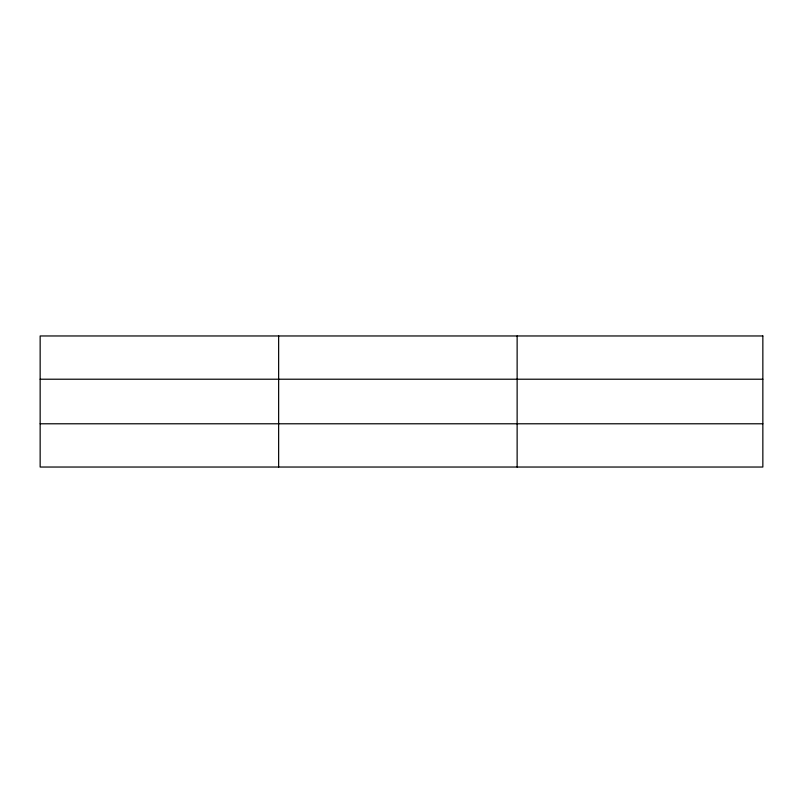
<?xml version="1.0" encoding="UTF-8"?>
<svg xmlns="http://www.w3.org/2000/svg" width="803" height="803" viewBox="0 0 803 803"><rect width="100%" height="100%" fill="white"/><g stroke="black" fill="none" stroke-linecap="round" stroke-linejoin="round"><path stroke-width="1.2" d="M278.641 335.965L278.641 467.035M517.132 335.965L517.132 467.035M40.15 379.217L762.85 379.217M40.15 423.783L762.85 423.783M762.85 335.965L762.85 467.035L40.15 467.035L40.15 335.965L762.85 335.965"/></g></svg>
